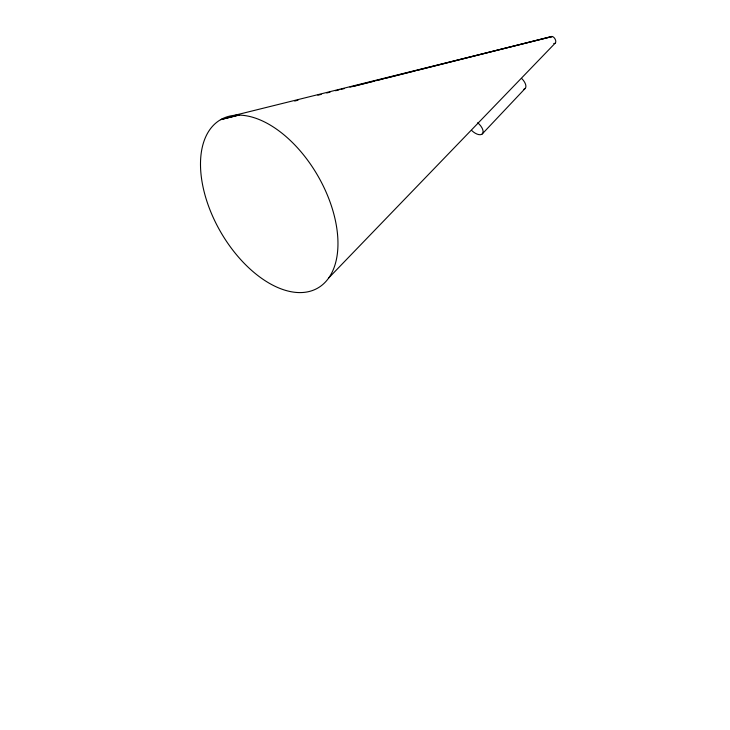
<?xml version="1.0" encoding="UTF-8"?>
<svg xmlns="http://www.w3.org/2000/svg" width="730" height="730" viewBox="0 0 730 730"><rect width="100%" height="100%" fill="white"/><g stroke="black" fill="none" stroke-linecap="round" stroke-linejoin="round"><path stroke-width="1.09" d="M482.211 133.982L525.016 88.622M328.765 277.902L554.992 43.362M294.674 101.05L297.995 100.211M317.888 95.21L321.2 94.38M326.73 92.993L330.042 92.162M335.572 90.766L338.884 89.936M341.102 89.379L344.414 88.549M349.944 87.162L551.095 36.609M353.311 86.395L374.317 81.13M376.525 80.574L383.159 78.913M385.376 78.356L415.224 70.874M417.441 70.317L552.336 36.5L234.859 115.258M550.383 37.622A3.896 2.245 60 0 1 554.992 38.863A3.896 2.245 60 0 1 553.76 43.471M477.666 122.75A9.727 4.891 43.3 0 1 482.503 133.672A9.727 4.891 43.3 0 1 471.626 130.433M521.74 78.53A9.727 4.891 43.3 0 1 523.839 89.233M239.413 114.938L220.624 119.656L239.422 114.948M200.494 164.159A97.209 56.128 60 0 0 303.598 292.429A97.209 56.128 60 0 0 303.598 154.952A97.209 56.128 60 0 0 200.494 164.159"/></g></svg>
